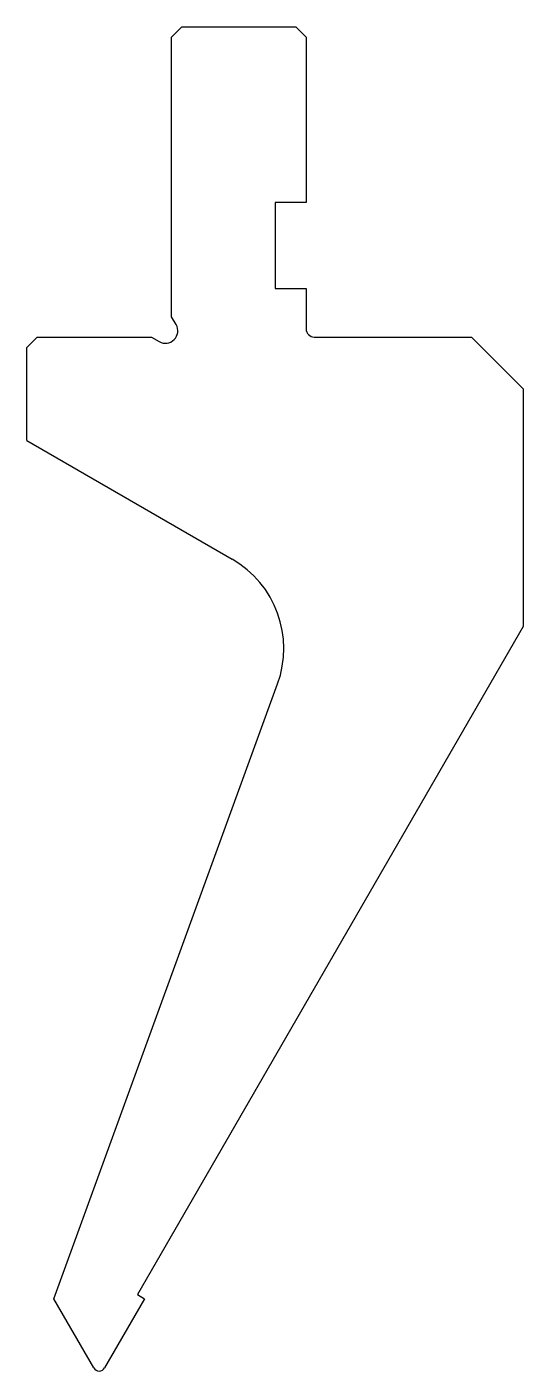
# Model space of a CAD drawing. Header units: millimetres. Extents: x 1491 to 1539, y 1047 to 1177.
import ezdxf

# ---------------------------------------------------------------- set-up
doc = ezdxf.new("R2010")
doc.units = ezdxf.units.MM
doc.layers.add('Default', color=7, linetype='Continuous')

msp = doc.modelspace()

# ---------------------------------------------------------------- linework, layer by layer
at = {"layer": 'Default'}
for p, q in [((1504.72, 1175.84), (1505.72, 1176.84)), ((1505.72, 1176.84), (1516.72, 1176.84)), ((1516.72, 1176.84), (1517.72, 1175.84)), ((1504.72, 1148.8), (1504.72, 1175.84)), ((1517.72, 1175.84), (1517.72, 1159.84)), ((1517.72, 1159.84), (1514.72, 1159.84)), ((1514.72, 1159.84), (1514.72, 1151.54)), ((1514.72, 1151.54), (1517.72, 1151.54)), ((1517.72, 1151.54), (1517.72, 1147.64)), ((1505.16, 1148.04), (1504.72, 1148.8)), ((1490.72, 1145.84), (1491.72, 1146.84)), ((1491.72, 1146.84), (1502.76, 1146.84)), ((1502.76, 1146.84), (1503.52, 1146.4)), ((1518.52, 1146.84), (1533.72, 1146.84)), ((1533.72, 1146.84), (1538.72, 1141.84)), ((1490.72, 1136.84), (1490.72, 1145.84)), ((1538.72, 1141.84), (1538.72, 1118.85)), ((1490.72, 1136.84), (1510.57, 1125.37)), ((1538.72, 1118.85), (1501.41, 1054.24)), ((1493.33, 1053.84), (1514.97, 1113.29)), ((1497.2, 1047.14), (1493.33, 1053.84)), ((1502.11, 1053.84), (1498.24, 1047.14)), ((1501.41, 1054.24), (1502.11, 1053.84))]:
    msp.add_line(p, q, dxfattribs=at)
for centre, radius, start, end in [((1504.12, 1147.44), 1.2, 240, 30), ((1518.52, 1147.64), 0.8, 180, 270), ((1505.57, 1116.71), 10, 340, 60), ((1497.72, 1047.44), 0.6, 210, 330)]:
    msp.add_arc(centre, radius, start, end, dxfattribs=at)

doc.saveas('drawing.dxf')
